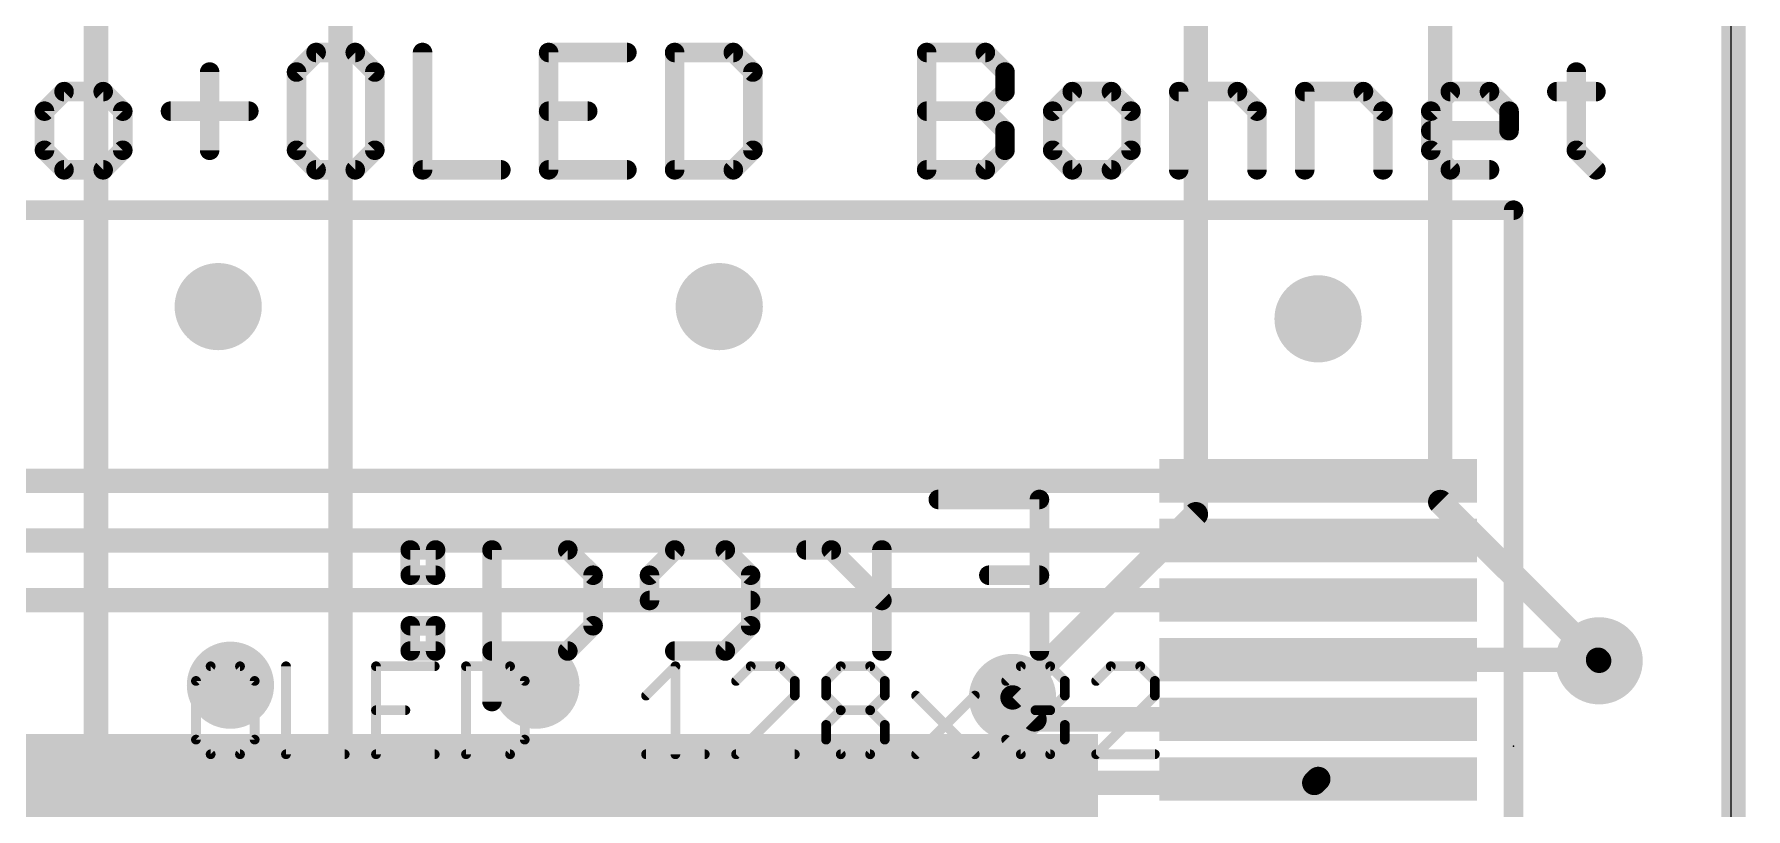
# Model space of a CAD drawing. Extents: x -1.5 to 65.2, y -0.1 to 32.8.
# Drawn here: x 47.36 to 65.15, y 12.05 to 20.1 of the extents above; entities that cross this region are included whole.
import ezdxf

# ---------------------------------------------------------------- set-up
doc = ezdxf.new("R2010")
doc.units = 0
for name, color, linetype in [('1', 12, 'CONTINUOUS'), ('16', 5, 'CONTINUOUS'), ('18', 110, 'CONTINUOUS'), ('20', 53, 'CONTINUOUS'), ('21', 40, 'CONTINUOUS'), ('22', 6, 'CONTINUOUS'), ('23', 40, 'CONTINUOUS'), ('27', 4, 'CONTINUOUS'), ('30', 253, 'CONTINUOUS')]:
    doc.layers.add(name, color=color, linetype=linetype)

# ---------------------------------------------------------------- blocks, each defined once
blk = doc.blocks.new('RECT')
blk.add_solid([(-0.5, -0.5), (0.5, -0.5), (-0.5, 0.5), (0.5, 0.5)])
blk = doc.blocks.new('ROUNDV')
at = {"const_width": 0.5}
blk.add_lwpolyline([(0, -0.25, 1), (0, 0.25, 1), (0, -0.25)], format="xyb", dxfattribs=at)

msp = doc.modelspace()

# ---------------------------------------------------------------- linework, layer by layer
at = {"layer": '1', "const_width": 0.254}
for points in [[(65.024, 30.48), (65.024, 0)], [(59.436, 23.368), (59.436, 17.018)], [(61.976, 21.844), (61.976, 15.24)], [(48.006, 21.082), (48.006, 5.354)], [(50.546, 21.082), (50.546, 5.377)], [(59.436, 15.113), (59.436, 17.018)], [(61.976, 15.24), (63.627, 13.589)], [(57.531, 13.208), (59.436, 15.113)]]:
    msp.add_lwpolyline(points, dxfattribs=at)
at = {"layer": '1', "const_width": 0.127}
for points in [[(59.4995, 17.018, 1), (59.3725, 17.018)], [(59.3725, 17.018, 1), (59.4995, 17.018)], [(62.0209, 15.2849, 1), (61.9311, 15.1951)], [(61.9125, 15.24, 1), (62.0395, 15.24)], [(59.3725, 15.113, 1), (59.4995, 15.113)], [(59.4809, 15.0681, 1), (59.3911, 15.1579)], [(63.5821, 13.5441, 1), (63.6719, 13.6339)], [(57.4861, 13.2529, 1), (57.5759, 13.1631)]]:
    msp.add_lwpolyline(points, format="xyb", dxfattribs=at)
at = {"layer": '16', "const_width": 0.254}
for points in [[(65.024, 30.48), (65.024, 0)], [(46.897, 15.46), (60.708, 15.46)], [(60.708, 14.84), (45.993, 14.84)], [(39.628, 14.22), (60.708, 14.22)], [(63.616, 13.6), (60.708, 13.6)], [(63.627, 13.589), (63.616, 13.6)], [(57.759, 12.98), (57.531, 13.208)], [(60.708, 12.98), (57.759, 12.98)], [(60.667, 12.319), (60.708, 12.36)], [(60.667, 12.319), (39.751, 12.319)]]:
    msp.add_lwpolyline(points, dxfattribs=at)
at = {"layer": '16', "const_width": 0.127}
for points in [[(60.708, 15.3965, 1), (60.708, 15.5235)], [(60.708, 14.7765, 1), (60.708, 14.9035)], [(60.708, 14.1565, 1), (60.708, 14.2835)], [(60.708, 13.6635, 1), (60.708, 13.5365)], [(63.6609, 13.6449, 1), (63.5711, 13.5551)], [(63.5821, 13.5441, 1), (63.6719, 13.6339)], [(63.616, 13.5365, 1), (63.616, 13.6635)], [(57.5759, 13.2529, 1), (57.4861, 13.1631)], [(57.759, 13.0435, 1), (57.759, 12.9165)], [(57.7141, 12.9351, 1), (57.8039, 13.0249)], [(60.708, 12.9165, 1), (60.708, 13.0435)], [(60.7529, 12.3151, 1), (60.6631, 12.4049)], [(60.6221, 12.3639, 1), (60.7119, 12.2741)], [(60.667, 12.2555, 1), (60.667, 12.3825)]]:
    msp.add_lwpolyline(points, format="xyb", dxfattribs=at)
at = {"layer": '20'}
msp.add_line((65, 2.873), (65, 27.5334), dxfattribs=at)
at = {"layer": '21', "const_width": 0.2032}
for points in [[(50.2934, 19.9146), (50.09, 19.7113)], [(50.7001, 19.9146), (50.2934, 19.9146)], [(50.9035, 19.7113), (50.7001, 19.9146)], [(51.3997, 19.9146), (51.3997, 18.6944)], [(53.523, 19.9146), (52.7095, 19.9146)], [(52.7095, 19.9146), (52.7095, 18.6944)], [(54.0192, 19.9146), (54.0192, 18.6944)], [(54.6293, 19.9146), (54.0192, 19.9146)], [(54.8327, 19.7113), (54.6293, 19.9146)], [(56.6386, 18.6944), (56.6386, 19.9146)], [(56.6386, 19.9146), (57.2488, 19.9146)], [(57.2488, 19.9146), (57.4521, 19.7113)], [(49.187, 19.7113), (49.187, 18.8978)], [(50.09, 19.7113), (50.09, 18.8978)], [(50.9035, 18.8978), (50.9035, 19.7113)], [(54.8327, 18.8978), (54.8327, 19.7113)], [(57.4521, 19.7113), (57.4521, 19.5079)], [(63.3906, 19.7113), (63.3906, 18.8978)], [(47.6739, 19.5079), (47.4706, 19.3045)], [(48.0807, 19.5079), (47.6739, 19.5079)], [(48.2841, 19.3045), (48.0807, 19.5079)], [(57.4521, 19.5079), (57.2488, 19.3045)], [(58.1517, 19.5079), (57.9484, 19.3045)], [(58.5585, 19.5079), (58.1517, 19.5079)], [(58.7619, 19.3045), (58.5585, 19.5079)], [(59.2581, 18.6944), (59.2581, 19.5079)], [(59.2581, 19.5079), (59.8682, 19.5079)], [(59.8682, 19.5079), (60.0716, 19.3045)], [(60.5678, 18.6944), (60.5678, 19.5079)], [(60.5678, 19.5079), (61.1779, 19.5079)], [(61.1779, 19.5079), (61.3813, 19.3045)], [(61.8775, 19.3045), (62.0809, 19.5079)], [(62.0809, 19.5079), (62.4877, 19.5079)], [(62.4877, 19.5079), (62.691, 19.3045)], [(63.1873, 19.5079), (63.594, 19.5079)], [(47.4706, 19.3045), (47.4706, 18.8978)], [(48.2841, 18.8978), (48.2841, 19.3045)], [(48.7803, 19.3045), (49.5938, 19.3045)], [(52.7095, 19.3045), (53.1162, 19.3045)], [(56.6386, 19.3045), (57.2488, 19.3045)], [(57.2488, 19.3045), (57.4521, 19.1011)], [(57.9484, 19.3045), (57.9484, 18.8978)], [(58.7619, 18.8978), (58.7619, 19.3045)], [(60.0716, 19.3045), (60.0716, 18.6944)], [(61.3813, 19.3045), (61.3813, 18.6944)], [(61.8775, 18.8978), (61.8775, 19.3045)], [(62.691, 19.3045), (62.691, 19.1011)], [(57.4521, 19.1011), (57.4521, 18.8978)], [(62.691, 19.1011), (61.8775, 19.1011)], [(47.4706, 18.8978), (47.6739, 18.6944)], [(48.0807, 18.6944), (48.2841, 18.8978)], [(50.09, 18.8978), (50.2934, 18.6944)], [(50.7001, 18.6944), (50.9035, 18.8978)], [(54.6293, 18.6944), (54.8327, 18.8978)], [(57.4521, 18.8978), (57.2488, 18.6944)], [(57.9484, 18.8978), (58.1517, 18.6944)], [(58.5585, 18.6944), (58.7619, 18.8978)], [(62.0809, 18.6944), (61.8775, 18.8978)], [(63.3906, 18.8978), (63.594, 18.6944)], [(47.6739, 18.6944), (48.0807, 18.6944)], [(50.2934, 18.6944), (50.7001, 18.6944)], [(51.3997, 18.6944), (52.2132, 18.6944)], [(52.7095, 18.6944), (53.523, 18.6944)], [(54.0192, 18.6944), (54.6293, 18.6944)], [(57.2488, 18.6944), (56.6386, 18.6944)], [(58.1517, 18.6944), (58.5585, 18.6944)], [(62.4877, 18.6944), (62.0809, 18.6944)], [(62.738, 18.275), (32.738, 18.275)], [(62.738, 18.275), (62.738, 6.95)]]:
    msp.add_lwpolyline(points, dxfattribs=at)
at = {"layer": '21', "const_width": 0.1016}
for points in [[(50.2934, 19.9654, 1), (50.2934, 19.8638)], [(50.3293, 19.8787, 1), (50.2575, 19.9506)], [(50.7361, 19.9506, 1), (50.6642, 19.8787)], [(50.7001, 19.8638, 1), (50.7001, 19.9654)], [(51.4505, 19.9146, 1), (51.3489, 19.9146)], [(52.7095, 19.9654, 1), (52.7095, 19.8638)], [(52.7603, 19.9146, 1), (52.6587, 19.9146)], [(53.523, 19.8638, 1), (53.523, 19.9654)], [(54.07, 19.9146, 1), (53.9684, 19.9146)], [(54.0192, 19.9654, 1), (54.0192, 19.8638)], [(54.6652, 19.9506, 1), (54.5934, 19.8787)], [(54.6293, 19.8638, 1), (54.6293, 19.9654)], [(56.6894, 19.9146, 1), (56.5878, 19.9146)], [(56.6386, 19.9654, 1), (56.6386, 19.8638)], [(57.2847, 19.9506, 1), (57.2128, 19.8787)], [(57.2488, 19.8638, 1), (57.2488, 19.9654)], [(49.2378, 19.7113, 1), (49.1362, 19.7113)], [(50.1408, 19.7113, 1), (50.0392, 19.7113)], [(50.0541, 19.7472, 1), (50.1259, 19.6753)], [(50.9543, 19.7113, 1), (50.8527, 19.7113)], [(50.8676, 19.6753, 1), (50.9394, 19.7472)], [(54.8835, 19.7113, 1), (54.7819, 19.7113)], [(54.7968, 19.6753, 1), (54.8686, 19.7472)], [(57.5029, 19.7113, 1), (57.4013, 19.7113)], [(57.4162, 19.6753, 1), (57.4881, 19.7472)], [(63.4414, 19.7113, 1), (63.3398, 19.7113)], [(47.6739, 19.5587, 1), (47.6739, 19.4571)], [(47.7099, 19.472, 1), (47.638, 19.5438)], [(48.1166, 19.5438, 1), (48.0448, 19.472)], [(48.0807, 19.4571, 1), (48.0807, 19.5587)], [(57.4881, 19.472, 1), (57.4162, 19.5438)], [(58.1517, 19.5587, 1), (58.1517, 19.4571)], [(58.1877, 19.472, 1), (58.1158, 19.5438)], [(58.5944, 19.5438, 1), (58.5226, 19.472)], [(58.5585, 19.4571, 1), (58.5585, 19.5587)], [(59.3089, 19.5079, 1), (59.2073, 19.5079)], [(59.2581, 19.5587, 1), (59.2581, 19.4571)], [(59.9041, 19.5438, 1), (59.8323, 19.472)], [(59.8682, 19.4571, 1), (59.8682, 19.5587)], [(60.6186, 19.5079, 1), (60.517, 19.5079)], [(60.5678, 19.5587, 1), (60.5678, 19.4571)], [(61.2139, 19.5438, 1), (61.142, 19.472)], [(61.1779, 19.4571, 1), (61.1779, 19.5587)], [(62.0809, 19.5587, 1), (62.0809, 19.4571)], [(62.1168, 19.472, 1), (62.045, 19.5438)], [(62.5236, 19.5438, 1), (62.4517, 19.472)], [(62.4877, 19.4571, 1), (62.4877, 19.5587)], [(63.1873, 19.5587, 1), (63.1873, 19.4571)], [(63.594, 19.4571, 1), (63.594, 19.5587)], [(47.4346, 19.3404, 1), (47.5065, 19.2686)], [(47.5214, 19.3045, 1), (47.4198, 19.3045)], [(48.3349, 19.3045, 1), (48.2333, 19.3045)], [(48.2481, 19.2686, 1), (48.32, 19.3404)], [(48.7803, 19.3553, 1), (48.7803, 19.2537)], [(49.5938, 19.2537, 1), (49.5938, 19.3553)], [(52.7095, 19.3553, 1), (52.7095, 19.2537)], [(53.1162, 19.2537, 1), (53.1162, 19.3553)], [(56.6386, 19.3553, 1), (56.6386, 19.2537)], [(57.2847, 19.3404, 1), (57.2128, 19.2686)], [(57.2128, 19.3404, 1), (57.2847, 19.2686)], [(57.2488, 19.2537, 1), (57.2488, 19.3553)], [(57.4013, 19.5079, 1), (57.5029, 19.5079)], [(57.9124, 19.3404, 1), (57.9843, 19.2686)], [(57.9992, 19.3045, 1), (57.8976, 19.3045)], [(58.8127, 19.3045, 1), (58.7111, 19.3045)], [(58.7259, 19.2686, 1), (58.7978, 19.3404)], [(60.1224, 19.3045, 1), (60.0208, 19.3045)], [(60.0357, 19.2686, 1), (60.1075, 19.3404)], [(61.4321, 19.3045, 1), (61.3305, 19.3045)], [(61.3454, 19.2686, 1), (61.4172, 19.3404)], [(61.9283, 19.3045, 1), (61.8267, 19.3045)], [(61.8416, 19.3404, 1), (61.9135, 19.2686)], [(62.7418, 19.3045, 1), (62.6402, 19.3045)], [(62.6551, 19.2686, 1), (62.727, 19.3404)], [(57.5029, 19.1011, 1), (57.4013, 19.1011)], [(57.4162, 19.0652, 1), (57.4881, 19.1371)], [(61.8775, 19.1519, 1), (61.8775, 19.0503)], [(62.6402, 19.1011, 1), (62.7418, 19.1011)], [(62.691, 19.0503, 1), (62.691, 19.1519)], [(47.5065, 18.9337, 1), (47.4346, 18.8619)], [(47.4198, 18.8978, 1), (47.5214, 18.8978)], [(48.2333, 18.8978, 1), (48.3349, 18.8978)], [(48.32, 18.8619, 1), (48.2481, 18.9337)], [(49.1362, 18.8978, 1), (49.2378, 18.8978)], [(50.1259, 18.9337, 1), (50.0541, 18.8619)], [(50.0392, 18.8978, 1), (50.1408, 18.8978)], [(50.8527, 18.8978, 1), (50.9543, 18.8978)], [(50.9394, 18.8619, 1), (50.8676, 18.9337)], [(54.7819, 18.8978, 1), (54.8835, 18.8978)], [(54.8686, 18.8619, 1), (54.7968, 18.9337)], [(57.4013, 18.8978, 1), (57.5029, 18.8978)], [(57.4881, 18.8619, 1), (57.4162, 18.9337)], [(57.9843, 18.9337, 1), (57.9124, 18.8619)], [(57.8976, 18.8978, 1), (57.9992, 18.8978)], [(58.7111, 18.8978, 1), (58.8127, 18.8978)], [(58.7978, 18.8619, 1), (58.7259, 18.9337)], [(61.9135, 18.9337, 1), (61.8416, 18.8619)], [(61.8267, 18.8978, 1), (61.9283, 18.8978)], [(63.4266, 18.9337, 1), (63.3547, 18.8619)], [(63.3398, 18.8978, 1), (63.4414, 18.8978)], [(47.6739, 18.7452, 1), (47.6739, 18.6436)], [(47.638, 18.6585, 1), (47.7099, 18.7303)], [(48.0448, 18.7303, 1), (48.1166, 18.6585)], [(48.0807, 18.6436, 1), (48.0807, 18.7452)], [(50.2934, 18.7452, 1), (50.2934, 18.6436)], [(50.2575, 18.6585, 1), (50.3293, 18.7303)], [(50.6642, 18.7303, 1), (50.7361, 18.6585)], [(50.7001, 18.6436, 1), (50.7001, 18.7452)], [(51.3997, 18.7452, 1), (51.3997, 18.6436)], [(51.3489, 18.6944, 1), (51.4505, 18.6944)], [(52.2132, 18.6436, 1), (52.2132, 18.7452)], [(52.7095, 18.7452, 1), (52.7095, 18.6436)], [(52.6587, 18.6944, 1), (52.7603, 18.6944)], [(53.523, 18.6436, 1), (53.523, 18.7452)], [(54.0192, 18.7452, 1), (54.0192, 18.6436)], [(53.9684, 18.6944, 1), (54.07, 18.6944)], [(54.5934, 18.7303, 1), (54.6652, 18.6585)], [(54.6293, 18.6436, 1), (54.6293, 18.7452)], [(56.6386, 18.7452, 1), (56.6386, 18.6436)], [(56.5878, 18.6944, 1), (56.6894, 18.6944)], [(57.2128, 18.7303, 1), (57.2847, 18.6585)], [(57.2488, 18.6436, 1), (57.2488, 18.7452)], [(58.1517, 18.7452, 1), (58.1517, 18.6436)], [(58.1158, 18.6585, 1), (58.1877, 18.7303)], [(58.5226, 18.7303, 1), (58.5944, 18.6585)], [(58.5585, 18.6436, 1), (58.5585, 18.7452)], [(59.2073, 18.6944, 1), (59.3089, 18.6944)], [(60.0208, 18.6944, 1), (60.1224, 18.6944)], [(60.517, 18.6944, 1), (60.6186, 18.6944)], [(61.3305, 18.6944, 1), (61.4321, 18.6944)], [(62.0809, 18.7452, 1), (62.0809, 18.6436)], [(62.045, 18.6585, 1), (62.1168, 18.7303)], [(62.4877, 18.6436, 1), (62.4877, 18.7452)], [(63.5581, 18.6585, 1), (63.6299, 18.7303)], [(62.7888, 18.275, 1), (62.6872, 18.275)], [(62.738, 18.2242, 1), (62.738, 18.3258)]]:
    msp.add_lwpolyline(points, format="xyb", dxfattribs=at)
at = {"layer": '22', "const_width": 0.2032}
for points in [[(57.8104, 15.2667), (56.7596, 15.2667)], [(57.8104, 13.6906), (57.8104, 15.2667)], [(51.5346, 14.7414), (51.2719, 14.7414)], [(51.2719, 14.7414), (51.2719, 14.4787)], [(51.5346, 14.4787), (51.5346, 14.7414)], [(52.121, 13.1652), (52.121, 14.7414)], [(52.121, 14.7414), (52.9091, 14.7414)], [(52.9091, 14.7414), (53.1718, 14.4787)], [(54.0209, 14.7414), (53.7582, 14.4787)], [(54.5463, 14.7414), (54.0209, 14.7414)], [(54.8089, 14.4787), (54.5463, 14.7414)], [(55.6479, 14.7414), (55.3852, 14.7414)], [(56.1732, 14.216), (55.6479, 14.7414)], [(56.1732, 13.6906), (56.1732, 14.7414)], [(51.2719, 14.4787), (51.5346, 14.4787)], [(53.1718, 14.4787), (53.1718, 13.9533)], [(53.7582, 14.4787), (53.7582, 14.216)], [(54.8089, 13.9533), (54.8089, 14.4787)], [(57.8104, 14.4787), (57.285, 14.4787)], [(53.7582, 14.216), (54.8089, 14.216)], [(51.5346, 13.9533), (51.2719, 13.9533)], [(51.2719, 13.9533), (51.2719, 13.6906)], [(51.5346, 13.6906), (51.5346, 13.9533)], [(53.1718, 13.9533), (52.9091, 13.6906)], [(54.5463, 13.6906), (54.8089, 13.9533)], [(51.2719, 13.6906), (51.5346, 13.6906)], [(52.9091, 13.6906), (52.121, 13.6906)], [(54.0209, 13.6906), (54.5463, 13.6906)]]:
    msp.add_lwpolyline(points, dxfattribs=at)
at = {"layer": '22', "const_width": 0.1016}
for points in [[(56.7596, 15.3175, 1), (56.7596, 15.2159)], [(57.8612, 15.2667, 1), (57.7596, 15.2667)], [(57.8104, 15.2159, 1), (57.8104, 15.3175)], [(51.2719, 14.7922, 1), (51.2719, 14.6906)], [(51.3227, 14.7414, 1), (51.2211, 14.7414)], [(51.5854, 14.7414, 1), (51.4838, 14.7414)], [(51.5346, 14.6906, 1), (51.5346, 14.7922)], [(52.1718, 14.7414, 1), (52.0702, 14.7414)], [(52.121, 14.7922, 1), (52.121, 14.6906)], [(52.945, 14.7773, 1), (52.8732, 14.7054)], [(52.9091, 14.6906, 1), (52.9091, 14.7922)], [(54.0209, 14.7922, 1), (54.0209, 14.6906)], [(54.0568, 14.7054, 1), (53.985, 14.7773)], [(54.5822, 14.7773, 1), (54.5103, 14.7054)], [(54.5463, 14.6906, 1), (54.5463, 14.7922)], [(55.3852, 14.7922, 1), (55.3852, 14.6906)], [(55.6838, 14.7773, 1), (55.6119, 14.7054)], [(55.6479, 14.6906, 1), (55.6479, 14.7922)], [(56.224, 14.7414, 1), (56.1224, 14.7414)], [(51.2719, 14.5295, 1), (51.2719, 14.4279)], [(51.2211, 14.4787, 1), (51.3227, 14.4787)], [(51.4838, 14.4787, 1), (51.5854, 14.4787)], [(51.5346, 14.4279, 1), (51.5346, 14.5295)], [(53.2226, 14.4787, 1), (53.121, 14.4787)], [(53.1359, 14.4428, 1), (53.2077, 14.5146)], [(53.809, 14.4787, 1), (53.7074, 14.4787)], [(53.7223, 14.5146, 1), (53.7941, 14.4428)], [(54.8597, 14.4787, 1), (54.7581, 14.4787)], [(54.773, 14.4428, 1), (54.8449, 14.5146)], [(57.285, 14.5295, 1), (57.285, 14.4279)], [(57.8104, 14.4279, 1), (57.8104, 14.5295)], [(53.7582, 14.2668, 1), (53.7582, 14.1652)], [(53.7074, 14.216, 1), (53.809, 14.216)], [(54.8089, 14.1652, 1), (54.8089, 14.2668)], [(56.1373, 14.1801, 1), (56.2092, 14.2519)], [(51.2719, 14.0041, 1), (51.2719, 13.9025)], [(51.3227, 13.9533, 1), (51.2211, 13.9533)], [(51.5854, 13.9533, 1), (51.4838, 13.9533)], [(51.5346, 13.9025, 1), (51.5346, 14.0041)], [(53.2077, 13.9174, 1), (53.1359, 13.9892)], [(54.8449, 13.9174, 1), (54.773, 13.9892)], [(53.121, 13.9533, 1), (53.2226, 13.9533)], [(54.7581, 13.9533, 1), (54.8597, 13.9533)], [(51.2719, 13.7414, 1), (51.2719, 13.6398)], [(51.2211, 13.6906, 1), (51.3227, 13.6906)], [(51.4838, 13.6906, 1), (51.5854, 13.6906)], [(51.5346, 13.6398, 1), (51.5346, 13.7414)], [(52.121, 13.7414, 1), (52.121, 13.6398)], [(52.8732, 13.7265, 1), (52.945, 13.6547)], [(52.9091, 13.6398, 1), (52.9091, 13.7414)], [(54.0209, 13.7414, 1), (54.0209, 13.6398)], [(54.5103, 13.7265, 1), (54.5822, 13.6547)], [(54.5463, 13.6398, 1), (54.5463, 13.7414)], [(56.1224, 13.6906, 1), (56.224, 13.6906)], [(57.7596, 13.6906, 1), (57.8612, 13.6906)], [(52.0702, 13.1652, 1), (52.1718, 13.1652)]]:
    msp.add_lwpolyline(points, format="xyb", dxfattribs=at)
at = {"layer": '23'}
msp.add_point((62.738, 12.7), dxfattribs=at)
at = {"layer": '27', "const_width": 0.1016}
for points in [[(49.1973, 13.532), (49.0448, 13.3795)], [(49.5024, 13.532), (49.1973, 13.532)], [(49.6549, 13.3795), (49.5024, 13.532)], [(49.9803, 13.532), (49.9803, 12.6168)], [(51.526, 13.532), (50.9158, 13.532)], [(50.9158, 13.532), (50.9158, 12.6168)], [(51.8514, 13.532), (51.8514, 12.6168)], [(52.3089, 13.532), (51.8514, 13.532)], [(52.4615, 13.3795), (52.3089, 13.532)], [(53.7224, 13.2269), (54.0275, 13.532)], [(54.0275, 13.532), (54.0275, 12.6168)], [(54.8104, 13.532), (54.6579, 13.3795)], [(55.1155, 13.532), (54.8104, 13.532)], [(55.268, 13.3795), (55.1155, 13.532)], [(55.5934, 13.3795), (55.746, 13.532)], [(55.746, 13.532), (56.051, 13.532)], [(56.051, 13.532), (56.2035, 13.3795)], [(57.4645, 13.3795), (57.617, 13.532)], [(57.617, 13.532), (57.9221, 13.532)], [(57.9221, 13.532), (58.0746, 13.3795)], [(58.5525, 13.532), (58.4, 13.3795)], [(58.8576, 13.532), (58.5525, 13.532)], [(59.0101, 13.3795), (58.8576, 13.532)], [(49.0448, 13.3795), (49.0448, 12.7693)], [(49.6549, 12.7693), (49.6549, 13.3795)], [(52.4615, 12.7693), (52.4615, 13.3795)], [(55.268, 13.2269), (55.268, 13.3795)], [(55.5934, 13.2269), (55.5934, 13.3795)], [(56.2035, 13.3795), (56.2035, 13.2269)], [(58.0746, 13.3795), (58.0746, 13.2269)], [(59.0101, 13.2269), (59.0101, 13.3795)], [(54.6579, 12.6168), (55.268, 13.2269)], [(55.746, 13.0744), (55.5934, 13.2269)], [(56.2035, 13.2269), (56.051, 13.0744)], [(56.529, 13.2269), (57.1391, 12.6168)], [(56.529, 12.6168), (57.1391, 13.2269)], [(58.0746, 13.2269), (57.9221, 13.0744)], [(58.4, 12.6168), (59.0101, 13.2269)], [(50.9158, 13.0744), (51.2209, 13.0744)], [(55.5934, 12.9219), (55.746, 13.0744)], [(55.746, 13.0744), (56.051, 13.0744)], [(56.051, 13.0744), (56.2035, 12.9219)], [(57.9221, 13.0744), (57.7695, 13.0744)], [(57.9221, 13.0744), (58.0746, 12.9219)], [(49.0448, 12.7693), (49.1973, 12.6168)], [(49.5024, 12.6168), (49.6549, 12.7693)], [(52.3089, 12.6168), (52.4615, 12.7693)], [(55.5934, 12.7693), (55.5934, 12.9219)], [(55.746, 12.6168), (55.5934, 12.7693)], [(56.2035, 12.7693), (56.051, 12.6168)], [(56.2035, 12.9219), (56.2035, 12.7693)], [(57.617, 12.6168), (57.4645, 12.7693)], [(58.0746, 12.7693), (57.9221, 12.6168)], [(58.0746, 12.9219), (58.0746, 12.7693)], [(49.1973, 12.6168), (49.5024, 12.6168)], [(49.9803, 12.6168), (50.5904, 12.6168)], [(50.9158, 12.6168), (51.526, 12.6168)], [(51.8514, 12.6168), (52.3089, 12.6168)], [(53.7224, 12.6168), (54.3325, 12.6168)], [(55.268, 12.6168), (54.6579, 12.6168)], [(56.051, 12.6168), (55.746, 12.6168)], [(57.9221, 12.6168), (57.617, 12.6168)], [(59.0101, 12.6168), (58.4, 12.6168)]]:
    msp.add_lwpolyline(points, dxfattribs=at)
at = {"layer": '27', "const_width": 0.0508}
for points in [[(49.1973, 13.5574, 1), (49.1973, 13.5066)], [(49.2153, 13.514, 1), (49.1794, 13.5499)], [(49.5204, 13.5499, 1), (49.4844, 13.514)], [(49.5024, 13.5066, 1), (49.5024, 13.5574)], [(50.0057, 13.532, 1), (49.9549, 13.532)], [(50.9158, 13.5574, 1), (50.9158, 13.5066)], [(50.9412, 13.532, 1), (50.8904, 13.532)], [(51.526, 13.5066, 1), (51.526, 13.5574)], [(51.8768, 13.532, 1), (51.826, 13.532)], [(51.8514, 13.5574, 1), (51.8514, 13.5066)], [(52.3269, 13.5499, 1), (52.291, 13.514)], [(52.3089, 13.5066, 1), (52.3089, 13.5574)], [(54.0529, 13.532, 1), (54.0021, 13.532)], [(54.0454, 13.514, 1), (54.0095, 13.5499)], [(54.8104, 13.5574, 1), (54.8104, 13.5066)], [(54.8284, 13.514, 1), (54.7925, 13.5499)], [(55.1335, 13.5499, 1), (55.0975, 13.514)], [(55.1155, 13.5066, 1), (55.1155, 13.5574)], [(55.746, 13.5574, 1), (55.746, 13.5066)], [(55.7639, 13.514, 1), (55.728, 13.5499)], [(56.069, 13.5499, 1), (56.0331, 13.514)], [(56.051, 13.5066, 1), (56.051, 13.5574)], [(57.617, 13.5574, 1), (57.617, 13.5066)], [(57.635, 13.514, 1), (57.599, 13.5499)], [(57.94, 13.5499, 1), (57.9041, 13.514)], [(57.9221, 13.5066, 1), (57.9221, 13.5574)], [(58.5525, 13.5574, 1), (58.5525, 13.5066)], [(58.5705, 13.514, 1), (58.5346, 13.5499)], [(58.8755, 13.5499, 1), (58.8396, 13.514)], [(58.8576, 13.5066, 1), (58.8576, 13.5574)], [(49.0702, 13.3795, 1), (49.0194, 13.3795)], [(49.0268, 13.3974, 1), (49.0628, 13.3615)], [(49.6803, 13.3795, 1), (49.6295, 13.3795)], [(49.637, 13.3615, 1), (49.6729, 13.3974)], [(52.4869, 13.3795, 1), (52.4361, 13.3795)], [(52.4435, 13.3615, 1), (52.4794, 13.3974)], [(54.64, 13.3974, 1), (54.6759, 13.3615)], [(55.2934, 13.3795, 1), (55.2426, 13.3795)], [(55.2501, 13.3615, 1), (55.286, 13.3974)], [(55.6188, 13.3795, 1), (55.568, 13.3795)], [(55.5755, 13.3974, 1), (55.6114, 13.3615)], [(56.2289, 13.3795, 1), (56.1782, 13.3795)], [(56.1856, 13.3615, 1), (56.2215, 13.3974)], [(57.4465, 13.3974, 1), (57.4824, 13.3615)], [(58.1, 13.3795, 1), (58.0492, 13.3795)], [(58.0566, 13.3615, 1), (58.0925, 13.3974)], [(58.382, 13.3974, 1), (58.4179, 13.3615)], [(59.0355, 13.3795, 1), (58.9847, 13.3795)], [(58.9921, 13.3615, 1), (59.0281, 13.3974)], [(53.7044, 13.2449, 1), (53.7404, 13.209)], [(55.2426, 13.2269, 1), (55.2934, 13.2269)], [(55.286, 13.209, 1), (55.2501, 13.2449)], [(55.568, 13.2269, 1), (55.6188, 13.2269)], [(55.6114, 13.2449, 1), (55.5755, 13.209)], [(56.1782, 13.2269, 1), (56.2289, 13.2269)], [(56.2215, 13.209, 1), (56.1856, 13.2449)], [(56.5469, 13.2449, 1), (56.511, 13.209)], [(57.157, 13.209, 1), (57.1211, 13.2449)], [(58.0492, 13.2269, 1), (58.1, 13.2269)], [(58.0925, 13.209, 1), (58.0566, 13.2449)], [(58.9847, 13.2269, 1), (59.0355, 13.2269)], [(59.0281, 13.209, 1), (58.9921, 13.2449)], [(50.9158, 13.0998, 1), (50.9158, 13.049)], [(51.2209, 13.049, 1), (51.2209, 13.0998)], [(55.746, 13.0998, 1), (55.746, 13.049)], [(55.7639, 13.0564, 1), (55.728, 13.0924)], [(55.728, 13.0564, 1), (55.7639, 13.0924)], [(56.069, 13.0924, 1), (56.0331, 13.0564)], [(56.0331, 13.0924, 1), (56.069, 13.0564)], [(56.051, 13.049, 1), (56.051, 13.0998)], [(57.7695, 13.0998, 1), (57.7695, 13.049)], [(57.94, 13.0924, 1), (57.9041, 13.0564)], [(57.9041, 13.0924, 1), (57.94, 13.0564)], [(57.9221, 13.049, 1), (57.9221, 13.0998)], [(49.0628, 12.7873, 1), (49.0268, 12.7514)], [(49.6729, 12.7514, 1), (49.637, 12.7873)], [(52.4794, 12.7514, 1), (52.4435, 12.7873)], [(55.6188, 12.9219, 1), (55.568, 12.9219)], [(55.5755, 12.9398, 1), (55.6114, 12.9039)], [(55.6114, 12.7873, 1), (55.5755, 12.7514)], [(56.2289, 12.9219, 1), (56.1782, 12.9219)], [(56.1856, 12.9039, 1), (56.2215, 12.9398)], [(56.2215, 12.7514, 1), (56.1856, 12.7873)], [(57.4824, 12.7873, 1), (57.4465, 12.7514)], [(58.1, 12.9219, 1), (58.0492, 12.9219)], [(58.0566, 12.9039, 1), (58.0925, 12.9398)], [(58.0925, 12.7514, 1), (58.0566, 12.7873)], [(49.0194, 12.7693, 1), (49.0702, 12.7693)], [(49.1973, 12.6422, 1), (49.1973, 12.5914)], [(49.1794, 12.5988, 1), (49.2153, 12.6348)], [(49.4844, 12.6348, 1), (49.5204, 12.5988)], [(49.5024, 12.5914, 1), (49.5024, 12.6422)], [(49.6295, 12.7693, 1), (49.6803, 12.7693)], [(49.9803, 12.6422, 1), (49.9803, 12.5914)], [(49.9549, 12.6168, 1), (50.0057, 12.6168)], [(50.5904, 12.5914, 1), (50.5904, 12.6422)], [(50.9158, 12.6422, 1), (50.9158, 12.5914)], [(50.8904, 12.6168, 1), (50.9412, 12.6168)], [(51.526, 12.5914, 1), (51.526, 12.6422)], [(51.8514, 12.6422, 1), (51.8514, 12.5914)], [(51.826, 12.6168, 1), (51.8768, 12.6168)], [(52.291, 12.6348, 1), (52.3269, 12.5988)], [(52.3089, 12.5914, 1), (52.3089, 12.6422)], [(52.4361, 12.7693, 1), (52.4869, 12.7693)], [(53.7224, 12.6422, 1), (53.7224, 12.5914)], [(54.0021, 12.6168, 1), (54.0529, 12.6168)], [(54.3325, 12.5914, 1), (54.3325, 12.6422)], [(54.6579, 12.6422, 1), (54.6579, 12.5914)], [(54.64, 12.6348, 1), (54.6759, 12.5988)], [(55.268, 12.5914, 1), (55.268, 12.6422)], [(55.568, 12.7693, 1), (55.6188, 12.7693)], [(55.746, 12.6422, 1), (55.746, 12.5914)], [(55.728, 12.5988, 1), (55.7639, 12.6348)], [(56.0331, 12.6348, 1), (56.069, 12.5988)], [(56.051, 12.5914, 1), (56.051, 12.6422)], [(56.1782, 12.7693, 1), (56.2289, 12.7693)], [(56.511, 12.6348, 1), (56.5469, 12.5988)], [(57.1211, 12.5988, 1), (57.157, 12.6348)], [(57.617, 12.6422, 1), (57.617, 12.5914)], [(57.599, 12.5988, 1), (57.635, 12.6348)], [(57.9041, 12.6348, 1), (57.94, 12.5988)], [(57.9221, 12.5914, 1), (57.9221, 12.6422)], [(58.0492, 12.7693, 1), (58.1, 12.7693)], [(58.382, 12.6348, 1), (58.4179, 12.5988)], [(58.4, 12.6422, 1), (58.4, 12.5914)], [(59.0101, 12.5914, 1), (59.0101, 12.6422)]]:
    msp.add_lwpolyline(points, format="xyb", dxfattribs=at)

# ---------------------------------------------------------------- block references
at = {"layer": '16', "xscale": 3.2, "yscale": 0.35, "rotation": 180}
for p in [(60.708, 15.46), (60.708, 14.84), (60.708, 14.22), (60.708, 13.6), (60.708, 12.98), (60.708, 12.36)]:
    msp.add_blockref('RECT', p, dxfattribs=at)
at = {"layer": '18', "xscale": 0.9064, "yscale": 0.9064}
for p in [(49.276, 17.272), (49.276, 17.272), (54.483, 17.272), (54.483, 17.272), (60.706, 17.145), (60.706, 17.145), (63.627, 13.589), (63.627, 13.589), (49.403, 13.335), (49.403, 13.335), (52.578, 13.335), (52.578, 13.335), (57.531, 13.208), (57.531, 13.208)]:
    msp.add_blockref('ROUNDV', p, dxfattribs=at)
at = {"layer": '22', "xscale": 19.939, "yscale": 5.207}
msp.add_blockref('RECT', (48.4505, 10.2235), dxfattribs=at)
at = {"layer": '30', "xscale": 3.3016, "yscale": 0.4516, "rotation": 180}
for p in [(60.708, 15.46), (60.708, 14.84), (60.708, 14.22), (60.708, 13.6), (60.708, 12.98), (60.708, 12.36)]:
    msp.add_blockref('RECT', p, dxfattribs=at)

doc.saveas('drawing.dxf')
